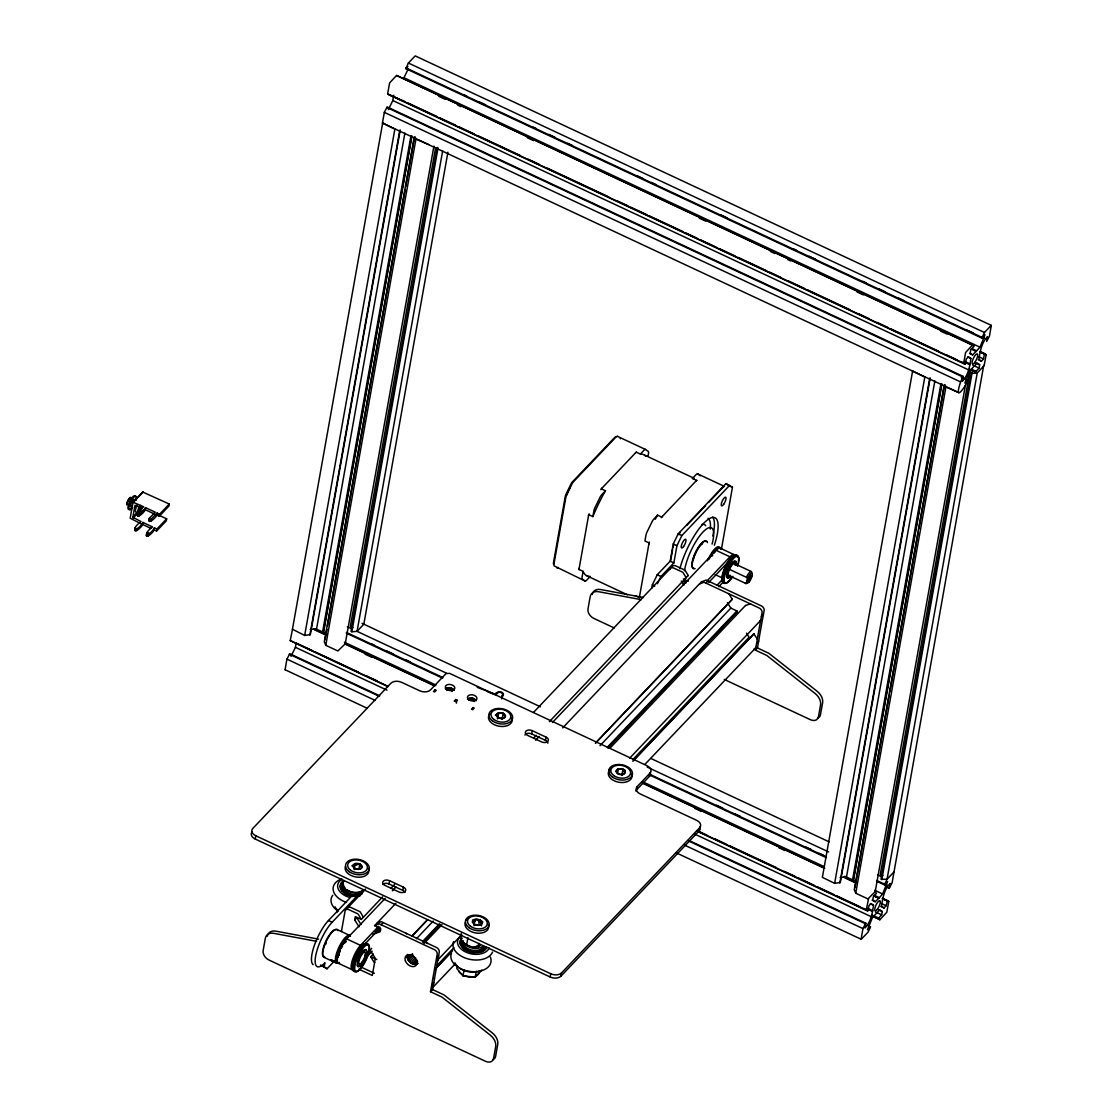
<?xml version="1.0" encoding="UTF-8"?>
<svg xmlns="http://www.w3.org/2000/svg" width="1118" height="1118" viewBox="0 0 1118 1118"><rect width="100%" height="100%" fill="white"/><g stroke="black" fill="none" stroke-linecap="round" stroke-linejoin="round"><path stroke-width="1.5" d="M400.216 130.009L310.343 634.563L304.669 635.443L292.497 629.266L290.219 640.572L387.848 686.578M437.264 147.422L351.052 631.39L351.849 631.768L357.075 631.363L363.825 624.207L447.913 152.216M912.637 370.896L822.373 877.35L834.629 883.346L840.303 882.479L930.176 377.912M886.085 886.798L889.243 888.279L892.08 882.885L983.714 365.39M912.554 371.12L924.81 377.073L834.629 883.346M417.713 963.395C412.738 966.483 405.582 959.873 407.846 954.618M285.048 669.808L286.921 659.131L289.758 653.737L379.715 695.815M382.454 123.036L384.312 112.345L387.163 106.951L963.199 376.417L962.346 381.238C968.356 375.159 969.753 366.438 970.913 358.501L968.426 356.726L966.315 358.962L965.016 364.23L388.966 94.764L387.611 93.8L389.637 82.872L396.569 75.465L972.618 344.931L973.848 346.594L970.773 349.822L970.186 353.148L972.66 354.923L979.997 347.209L984.972 334.883L981.911 338.111L405.862 68.645L408.391 63.027L415.197 55.9L991.317 325.38L989.486 336.113L986.635 341.493L987.487 336.686C981.478 342.765 980.081 351.485 978.935 359.409L981.408 361.184L983.519 358.962L984.385 354.154L986.174 354.658L984.147 365.586L977.23 372.993L887.049 879.265L884.52 884.897L876.624 881.194M133.028 502.234L143.705 506.789C132.134 515.314 140.169 517.215 145.536 507.656L155.22 512.17L149.281 518.417C147.101 525.712 156.24 517.55 156.702 515.063L159.231 516.25L168.916 506.063L169.279 504.036L142.713 492.046L133.028 502.234L130.177 518.235L140.7 523.601M158.742 515.119L166.652 518.822L156.967 529.01L154.424 527.822C149.057 537.395 141.022 535.494 152.593 526.955L142.908 522.427C137.528 532 129.506 530.1 141.064 521.575L132.846 517.285L134.971 505.336L141.776 508.075M135.124 527.822C132.958 535.103 142.084 526.941 142.545 524.454L142.908 522.427M145.536 507.656L145.186 509.668C144.725 512.17 135.585 520.317 137.766 513.036M135.166 530.812L135.53 528.786M137.807 516.027L138.171 514M136.606 530.701L136.969 528.674M139.247 515.915L139.596 513.889M154.424 527.822L154.074 529.848C153.613 532.336 144.474 540.497 146.654 533.202M146.696 536.207L147.059 534.18M149.323 521.421L149.281 518.417M148.135 536.095L148.484 534.069M150.762 521.309L151.126 519.283L157.065 513.036L159.595 514.224L169.279 504.036M156.702 515.063L157.065 513.036M154.074 529.848L156.604 531.036L156.967 529.01M159.231 516.25L159.595 514.224M166.652 518.822L166.289 520.848L156.604 531.036M292.427 629.392L382.677 122.98L394.85 129.157L304.669 635.443M699.826 827.054A7.994 5.087 10.1 0 1 699.113 830.884L560.957 976.154A7.994 5.087 10.1 0 1 550.182 977.006L255.239 839.031L255.812 835.789A7.994 5.087 10.1 0 1 252.78 828.48L390.937 683.21A7.994 5.087 10.1 0 1 401.711 682.371L419.697 690.77A7.994 5.087 10.1 0 0 430.472 689.932L445.97 673.637L449.562 673.357L647.029 765.732A7.994 5.087 10.1 0 1 650.075 773.041L649.502 776.283L636.589 789.853A7.994 5.087 10.1 0 0 635.821 791.027M291.029 656.322L295.418 647.322L296.13 643.325M388.421 109.536L392.809 100.536L393.76 95.212M309.896 635.038L399.769 130.471M404.898 133.056L316.548 629.029L310.175 629.532M410.949 135.893L322.613 631.866L323.577 632.327L411.927 136.34M323.368 631.81L411.704 135.823M433.91 146.095L345.252 643.8L337.888 650.956L325.771 645.31L324.29 641.774L414.177 137.207M325.045 639.58L326.875 629.294M327.49 625.856L405.135 189.948M405.75 186.51L414.317 138.45M325.771 645.31L415.952 139.037L414.974 136.675M435.629 147.59L350.339 626.401L352.869 627.575M351.849 631.768L438.06 147.8M357.075 631.363L442.672 150.832M334.184 961.256L327.015 968.789L324.22 966.79L324.947 962.738A26.664 7.966 -64.9 0 1 315.639 956.058A26.664 7.966 -64.9 0 1 332.158 922.238L356.698 896.44L353.008 894.707L328.468 920.505A26.664 7.966 -64.9 0 0 314.312 945.548A26.664 7.966 -64.9 0 0 313.18 964.68M336.923 912.47L337.44 909.549M341.409 931.56L345.043 911.156A3.997 2.851 43.6 0 1 349.04 909.731L357.494 913.685A1.621 1.146 43.6 0 1 358.417 914.51L361.324 919.429L355.314 916.606L354.713 919.932L359.032 926.808M354.127 869.678L355.203 863.599L359.772 864.032L362.12 866.827L359.884 869.189L355.3 868.742L352.967 865.947L355.203 863.599M358.962 868.602L359.772 864.032M363.392 917.249L360.485 912.33A1.621 1.146 43.6 0 0 359.563 911.505L351.108 907.55A3.997 2.851 43.6 0 0 347.111 908.976M372.965 934.299L380.064 931.783L380.651 928.457L374.628 925.648L378.709 923.999A1.621 1.146 43.6 0 1 379.673 924.055L434.301 949.615A3.997 2.851 43.6 0 1 437.208 954.269L435.894 961.69A1.621 1.146 43.6 0 1 435.782 961.983L432.4 980.835A1.621 1.146 43.6 0 1 432.4 981.269L430.5 991.708L441.973 997.102L490.271 1035.128A11.459 8.147 43.6 0 1 495.679 1046.658L493.541 1058.494A7.994 5.688 43.6 0 1 485.547 1061.317L268.949 960.013A7.994 5.688 43.6 0 1 263.121 950.705L265.315 938.323A11.362 8.078 43.6 0 1 273.7 933.32L316.562 941.314M374.768 962.5L374.516 962.388A1.621 1.146 43.6 0 1 373.691 961.606L370.743 956.896L373.188 954.157M376.696 923.468L380.777 921.819A1.621 1.146 43.6 0 1 381.741 921.889L436.369 947.435A3.997 2.851 43.6 0 1 439.276 952.089L437.963 959.524A1.621 1.146 43.6 0 1 437.39 960.194M404.995 892.443A4.668 2.963 10.1 0 0 402.801 890.403L388.98 883.947L389.553 880.705A4.668 2.963 10.1 0 0 383.264 881.194A4.668 2.963 10.1 0 0 385.039 885.456L398.86 891.926A4.668 2.963 10.1 0 0 405.163 891.423A4.668 2.963 10.1 0 0 403.388 887.161L389.553 880.705M402.801 890.403L403.388 887.161M456.382 703.152L456.941 700.022L455.781 699.477L454.229 701.112L455.389 701.643L456.941 700.022M497.468 718.93L498.544 712.865L503.114 713.298L505.462 716.093L503.226 718.441L498.642 718.008L496.308 715.213L498.544 712.865M501.661 698.848L502.206 695.717A5.255 5.003 -54.4 0 0 502.555 694.809L502.611 694.627A2.669 1.705 11 0 0 500.92 692.503A2.669 1.705 11 0 0 497.72 692.908L496.63 694.054A1.998 1.286 11 0 1 494.17 694.334L487.895 691.958M461.259 933.39L460.42 938.1C463.173 945.479 471.335 948.106 478.56 946.583L480.377 945.269L474.465 946.932M457.304 965.561L456.773 968.481L463.02 975.93L475.206 977.104L481.173 970.829M502.038 719.377L503.114 713.298M466.555 945.423L467.953 937.597M463.02 975.93L464.054 970.089M473.976 925.69L475.052 919.611L479.636 920.044L481.97 922.839L481.425 925.886M478.825 924.6L479.636 920.044M475.206 977.104L476.254 971.262M524.915 735.071A4.668 2.963 10.1 0 1 531.651 733.911L532.238 730.669A4.668 2.963 10.1 0 0 525.935 731.158A4.668 2.963 10.1 0 0 527.71 735.42L541.531 741.891A4.668 2.963 10.1 0 0 547.834 741.402A4.668 2.963 10.1 0 0 546.059 737.139L532.238 730.669M547.848 743.19A4.668 2.963 10.1 0 0 545.486 740.368L546.059 737.139M583.107 571.354L582.101 577.028A5.338 1.593 -64.9 0 0 582.352 579.096L584.98 580.983A5.338 1.593 -64.9 0 0 586.587 580.256L590.22 576.441A66.912 20.012 -64.9 0 1 583.107 571.354L578.97 569.411L588.711 514.671L592.861 516.6A66.912 20.012 -64.9 0 1 605.467 490.788L601.33 488.846L636.226 452.133L640.376 454.076A66.912 20.012 -64.9 0 1 645.729 456.228M592.861 516.6L593.882 510.926A5.338 1.593 -64.9 0 1 595.139 507.265L599.821 497.692A5.338 1.593 -64.9 0 1 601.847 494.589L605.467 490.788M550.182 977.006L550.755 973.764L255.812 835.789M647.979 456.326L648.496 453.489A5.338 1.593 -64.9 0 0 648.244 451.42L645.617 449.534A5.338 1.593 -64.9 0 0 643.996 450.274L640.376 454.076M560.957 976.154L561.543 972.926L699.686 827.641A7.994 5.087 10.1 0 0 696.654 820.332L640.195 793.92A7.994 5.087 10.1 0 1 637.162 786.611L650.075 773.041M617.499 773.488A4.612 2.935 10.1 0 1 619.456 768.723A4.612 2.935 10.1 0 1 625.13 772.901A4.612 2.935 10.1 0 1 617.499 773.488L618.366 768.905L622.936 769.352L625.269 772.147L623.033 774.495L618.464 774.047L616.13 771.266L618.366 768.905M651.71 588.25L652.311 584.896L657.258 574.75L670.171 561.18L673.246 543.963L678.193 533.817L725.973 483.577L732.444 487.294L721.445 549.106M621.86 775.431L622.936 769.352M670.493 561.46L672.603 549.595M657.412 583.722L660.948 576.469L673.861 562.899L676.935 545.682L681.882 535.536L729.663 485.296M636.589 789.853L637.162 786.611M686.186 577.81L683.28 572.891A1.621 1.146 43.6 0 0 682.357 572.067L673.902 568.112A3.997 2.851 43.6 0 0 669.906 569.537M688.255 575.63L685.348 570.711A1.621 1.146 43.6 0 0 684.412 569.9L675.971 565.946A3.997 2.851 43.6 0 0 671.96 567.357M699.491 584.029L703.557 582.38A1.621 1.146 43.6 0 1 704.522 582.436L759.15 607.996A3.997 2.851 43.6 0 1 762.071 612.65L760.743 620.071A1.621 1.146 43.6 0 1 760.184 620.756M701.545 581.863L705.626 580.214A1.621 1.146 43.6 0 1 706.59 580.27L761.218 605.816A3.997 2.851 43.6 0 1 764.139 610.47L762.811 617.905A1.621 1.146 43.6 0 1 762.7 618.198L759.318 637.05A1.621 1.146 43.6 0 1 759.318 637.47L757.431 647.923L755.363 650.103L766.822 655.483L815.12 693.509A11.459 8.147 43.6 0 1 820.542 705.039L818.404 716.876A7.994 5.688 43.6 0 1 810.396 719.699L724.282 679.437M728.279 593.546L728.531 593.672A1.621 1.146 43.6 0 1 729.355 594.441L732.262 599.36L595.475 743.218M699.113 830.884L699.686 827.641M746.81 582.115L748.319 577.154A5.324 1.593 -64.9 0 1 751.967 573.324A5.324 1.593 -64.9 0 1 750.947 579.04A5.324 1.593 -64.9 0 1 747.299 582.869L746.81 582.115L745.371 583.247L727.147 574.722M748.906 582.143L750.346 574.065M745.566 605.593L749.647 603.944A1.621 1.146 43.6 0 1 750.695 604.041M839.856 882.94L929.729 378.387M934.858 380.959L846.508 876.945L840.135 877.448M940.909 383.795L852.573 879.782L853.537 880.229L941.887 384.257M853.327 879.726L941.677 383.74M964.764 378.331L967.922 379.813L965.393 385.43L875.212 891.703L867.917 898.886L855.731 893.226L854.25 889.676L944.137 385.123M855.004 887.496L889.243 695.284M889.858 691.846L918.283 532.238M918.898 528.814L944.277 386.367M855.731 893.226L945.912 386.954L944.934 384.578M689.051 840.512L865.807 923.202L862.956 928.597L861.098 939.274M865.807 923.202L864.955 928.01C870.964 921.931 872.361 913.21 873.507 905.287L871.034 903.512L868.924 905.734L868.057 910.541L866.268 910.038L868.546 898.732M963.199 376.417C959.551 382.37 953.416 403.919 965.393 385.43M965.016 364.23L963.66 363.266L965.617 352.477L972.618 344.931M867.372 925.117L870.405 927.283L868.001 932.216L861.251 939.288L676.474 852.95M970.186 369.751L880.299 874.318L882.829 875.492M973.247 370.883L971.193 373.035L881.012 879.307L887.049 879.265L893.771 872.166M881.809 879.684L971.989 373.398L971.193 373.035M882.689 898.257L888.782 901.443L886.784 912.302L879.824 919.779L878.594 918.102L881.669 914.873L882.256 911.561L879.782 909.786L872.445 917.487L867.456 929.813L870.531 926.584M971.989 373.398L977.23 372.993L976 371.33L979.061 368.101L979.647 364.775L977.174 363.001L969.851 370.715L964.862 383.027L967.922 379.813M981.911 338.111L984.441 332.493L991.247 325.38M874.122 896.049L878.86 898.271L882.591 893.981L887.58 881.669L884.52 884.897M880.858 906.488L884.003 907.97L886.127 905.748L887.426 900.465M889.243 888.279L890.096 883.472C884.086 889.537 882.689 898.271 881.529 906.195L884.003 907.97M434.469 978.655L437.851 959.817M757.249 639.216L760.645 620.378M430.5 991.708L432.568 989.542L434.469 979.088A1.621 1.146 43.6 0 0 434.217 978.026M755.363 650.103L757.263 639.65A1.621 1.146 43.6 0 0 756.998 638.588L753.811 633.766L633.822 759.96M478.56 946.583L479.147 943.452M502.555 694.809L503.31 695.033A6.876 6.554 -54.4 0 1 502.904 696.039L502.206 695.717M354.602 961.131L354.979 960.124M503.268 695.158L503.338 694.949A3.466 2.222 11 0 0 501.297 692.084A3.466 2.222 11 0 0 497.035 692.587L494.617 693.943L477.232 687.346M711.803 556.205L712.711 555.478M714.262 552.865L714.919 552.026M338.726 955.303L338.544 953.878M747.285 579.515L746.838 576.385A6.666 1.998 -64.9 0 1 751.827 572.975M408.336 68.743L403.947 77.743L979.997 347.209M344.274 942.907L345.392 940.587L346.007 941.328M339.481 951.865L340.711 947.952M338.251 956.17L338.209 957.246M339.327 952.089L338.474 953.864M343.743 943.718L343.114 943.871M405.862 68.645L407.916 66.493M388.966 94.764L405.191 101.682M133.559 502.038L143.244 491.864M132.846 517.285L137.151 512.757M132.776 517.69L137.081 513.162M133.238 517.9L137.542 513.386M137.402 515.063L139.778 512.561M146.29 535.229L148.666 532.727M700.315 475.779L697.688 473.892A5.338 1.593 -64.9 0 0 696.067 474.633L692.447 478.434L696.598 480.377L661.702 517.089L657.552 515.146L653.932 518.948A5.338 1.593 -64.9 0 0 651.892 522.064L647.21 531.623A5.338 1.593 -64.9 0 0 645.952 535.284L644.932 540.972L649.083 542.901L639.328 597.655L635.192 595.712M686.745 525.404L705.472 505.713M708.98 502.01L723.039 487.238A5.338 1.593 -64.9 0 1 723.961 486.512M347.586 907.942L365.586 889.006M533.579 712.348L670.367 568.489M354.713 919.932L356.782 917.752L361.086 924.628M361.324 919.429L382.635 896.846M390.993 888.223L394.598 884.45M533.789 738.062L536.221 735.323M549.385 721.655L688.283 575.421M339.411 963.423A14.674 4.388 -64.9 0 1 338.335 954.367A14.674 4.388 -64.9 0 1 346.664 938.882L385.179 898.383M392.404 890.794L396.01 886.993M535.606 740.186L539.225 736.399M552.46 722.466L716.135 550.349A14.674 4.388 -64.9 0 1 721.292 549.455M374.628 925.648L395.898 903.288M562.689 727.888L701.587 581.639M353.232 969.879A14.674 4.388 -64.9 0 1 352.156 960.823A14.674 4.388 -64.9 0 1 360.499 945.353L378.541 926.361M707.093 580.871L729.956 556.82A14.674 4.388 -64.9 0 1 735.113 555.926M381.07 924.712L383.139 922.532M705.919 583.093L707.987 580.927M376.235 930.875L379.841 927.088M359.772 949.406L379.03 929.156M708.77 582.394L729.229 560.873M368.074 952.201L371.679 948.399M717.085 585.189L723.094 578.858M366.145 957.511L372.168 951.194M718.762 586.712L723.584 581.639M370.743 956.896L373.146 954.381M747.048 580.815L752.204 575.393M411.913 936.073L427.523 919.667M595.517 743.009L732.304 599.15M411.885 936.283L427.481 919.876M416.441 938.729L433.239 921.064M600.031 745.664L730.823 608.122L736.902 610.973L737.293 611.588L607.703 747.872M407.371 957.232L409.775 954.716M422.52 941.58L439.318 923.915M607.312 747.257L736.902 610.973M422.911 942.195L439.709 924.53M407.735 958.727L412.528 953.682M423.442 942.013L440.24 924.348M608.234 747.676L737.293 611.588M424.015 943.55L442.015 924.628M609.981 748.18L745.608 605.369M408.461 960.194L413.255 955.149M409.509 961.564L414.317 956.519M410.809 962.724L415.616 957.679M412.276 963.59L415.868 959.803M413.786 964.107L417.391 960.334M415.267 964.261L417.671 961.732M436.551 957.972L438.619 955.806M761.4 616.367L763.468 614.187M475.052 919.611L472.816 921.959L475.164 924.754L479.734 925.201L481.97 922.839M437.711 959.999L461.72 934.76M629.714 758.102L760.506 620.56M437.11 965.379L453.908 947.715M632.69 759.695L749.088 637.288L746.503 633.165M435.824 968.16L452.622 950.496M434.874 969.544L451.672 951.879M632.858 761.33L754.063 633.878M431.744 984.972L433.812 982.806M756.593 643.367L758.661 641.187M432.68 987.557L455.473 963.576M645.072 764.209L755.461 648.119M872.11 900.228L875.268 901.695L878.86 898.271M285.244 669.794L367.165 708.253M428.767 144.543L415.952 139.037M958.685 392.488L945.912 386.954M445.355 688.828L450.666 687.905L454.076 690.407A4.793 3.047 10.1 0 0 450.219 687.794A4.793 3.047 10.1 0 0 445.509 688.674M151.126 519.283L149.686 519.395M343.002 943.732L340.822 947.952M958.531 392.572L382.482 123.078M375.033 932.132L380.707 930.12M643.479 597.515L600.618 589.535A11.362 8.078 43.6 0 0 592.247 594.538M641.425 599.695L598.549 591.702A11.362 8.078 43.6 0 0 590.178 596.719L587.97 609.086A7.994 5.688 43.6 0 0 593.798 618.394L614.243 627.953M318.63 939.134L275.769 931.14A11.362 8.078 43.6 0 0 267.384 936.157M408.391 63.027L984.441 332.493M463.579 94.583L466.737 96.05M479.356 101.962L485.673 104.91M533.02 127.061L536.179 128.542M548.798 134.44L555.115 137.402M567.734 143.3L572.472 145.522M637.176 175.792L643.493 178.74M651.389 182.43L656.126 184.652M720.83 214.922L727.133 217.87M793.417 248.881L796.575 250.348M809.208 256.26L815.525 259.208M862.858 281.359L866.017 282.84M878.65 288.737L884.953 291.7M897.586 297.598L903.903 300.56M967.028 330.089L973.345 333.038M981.227 336.728L984.385 338.209M405.988 67.946L982.037 337.412M973.96 345.895L396.569 75.465M438.829 96.33L445.146 99.278M457.765 105.19L460.923 106.657M527.207 137.668L533.524 140.616M699.239 218.136L705.542 221.098M770.26 251.354L774.984 253.576M787.617 259.488L790.775 260.955M857.059 291.966L863.362 294.914M940.699 331.096L947.016 334.044M980.095 351.471L984.818 353.693M979.871 351.709L986.174 354.658M979.647 351.946L984.385 354.154M971.863 348.564L976.601 350.772M971.318 349.137L976.252 351.485M978.781 356.754L983.519 358.962M969.502 353.442L972.66 354.923M978.25 359.716L981.408 361.184M967.755 357.033L970.913 358.501M974.924 362.567L979.647 364.775M965.225 361.617L970.158 363.965M972.744 365.139L979.061 368.101M965.072 362.47L969.809 364.678M408.349 103.163L436.761 116.44M439.919 117.921L455.697 125.3M458.855 126.781L474.633 134.16M477.791 135.641L520.401 155.57M528.297 159.259L539.337 164.43M547.233 168.119L608.779 196.922M616.675 200.611L627.729 205.782M630.873 207.249L646.665 214.642M649.824 216.109L682.958 231.622M686.117 233.089L697.157 238.26M700.315 239.741L716.107 247.12M719.265 248.601L735.043 255.98M738.201 257.461L766.599 270.738M769.757 272.219L780.811 277.39M788.693 281.079L804.485 288.458M807.643 289.939L850.253 309.868M858.135 313.557L869.189 318.728M877.085 322.417L888.125 327.588M891.284 329.069L938.631 351.22M946.513 354.909L957.567 360.08M960.725 361.547L965.463 363.769M387.611 93.8L963.66 363.266M971.262 369.108L976 371.33M971.137 369.806L975.874 372.028M969.334 369.303L977.23 372.993M392.809 100.536L968.859 370.002M386.716 107.426L962.752 376.892M964.638 379.03L967.797 380.511M961.312 377.535L964.457 379.002M384.312 112.345L960.348 381.811M729.998 486.148L732.444 487.294M617.415 436.327L645.519 449.478M697.59 473.85L724.562 486.456M644.457 455.04L693.985 478.211M720.579 548.337L734.4 554.808M716.135 550.349L729.956 556.82M678.193 533.817L681.882 535.536M734.135 563.514L751.394 571.577M746.419 577.307L728.195 568.783A8.79 2.627 -64.9 0 1 729.048 567.301M673.246 543.963L676.935 545.682M715.185 574.596L722.507 578.034M670.171 561.18L673.861 562.899M657.258 574.75L660.948 576.469M652.311 584.896L654.771 586.056M587.132 575.938L627.38 594.776M617.499 436.383A5.338 1.593 -64.9 0 0 615.892 437.124L573.744 481.439A5.338 1.593 -64.9 0 0 571.703 484.541L567.036 494.114A5.338 1.593 -64.9 0 0 565.764 497.776L553.983 563.877A5.338 1.593 -64.9 0 0 554.235 565.946L585.063 581.039M145.186 509.668L154.857 514.196M362.05 623.355L540.399 706.786M650.858 758.451L829.207 841.896M142.545 524.454L150.846 528.339M347.293 626.779L352.03 629.001M356.768 631.209L446.725 673.288M647.154 767.06L828.648 851.958M877.574 874.835L882.312 877.057M370.91 643.577L374.069 645.044M386.702 650.956L393.019 653.904M405.638 659.816L410.376 662.024M716.54 805.253L722.857 808.202M735.476 814.114L740.214 816.322M804.918 846.592L811.235 849.554M819.131 853.244L823.868 855.452M883.835 883.513L886.993 884.981M346.468 632.439L442.742 677.48M649.488 774.187L826.244 856.877M876.75 880.495L884.645 884.198M346.342 633.137L442.616 678.179M649.362 774.886L826.118 857.576M316.017 628.945L326.61 633.738M344.428 642.235L435.964 685.054M642.71 781.775L824.204 866.674M844.719 876.274L856.57 881.655M874.709 890.291L882.591 893.981M313.375 628.889L325.995 634.786M344.945 643.647L434.902 685.725M641.648 782.446L824.707 868.085M843.657 876.945L856.276 882.843M314.731 629.853L324.192 634.283M344.721 643.884L434.678 685.963M642.99 783.411L824.483 868.323M845.012 877.91L854.473 882.34M365.111 654.184L371.414 657.132M694.949 808.482L701.265 811.43M778.603 847.598L784.906 850.56M531.651 733.911L545.486 740.368M882.465 898.481L888.782 901.443M882.242 898.718L886.979 900.94M874.472 895.336L879.195 897.558M873.927 895.909L878.664 898.131M881.389 903.526L886.127 905.748M870.349 903.805L873.507 905.287M877.518 909.339L882.256 911.561M867.834 908.389L872.753 910.751M875.352 911.925L881.669 914.873M867.68 909.241L872.417 911.463M296.745 643.297L312.537 650.676M315.695 652.157L358.305 672.086M366.187 675.775L377.241 680.946M699.197 831.554L707.079 835.244M714.975 838.933L726.029 844.104M729.174 845.571L776.521 867.722M784.417 871.411L795.471 876.582M798.615 878.063L814.407 885.442M817.565 886.923L833.343 894.302M836.502 895.784L860.175 906.852M863.334 908.333L868.057 910.541M290.219 640.572L388.072 686.354M697.394 831.051L866.268 910.038M697.171 831.275L867.61 911.016M872.292 915.153L878.594 918.102M872.166 915.852L878.469 918.8M871.942 916.075L879.824 919.779M295.418 647.322L386.954 690.141M694.697 834.098L871.467 916.788M289.324 654.198L379.281 696.29M688.604 840.988L865.36 923.678M286.921 659.131L375.299 700.469M684.621 845.166L862.956 928.597M464.403 943.732L470.399 946.541M328.468 920.505L332.158 922.238M336.867 929.421L349.529 935.347M346.664 938.882L360.499 945.353M370.785 956.687L376.808 959.51M360.932 967L374.348 973.275M358.864 969.166L372.28 975.441L375.327 958.35L370.156 950.104M338.251 963.199L352.072 969.655M323.927 957.274L336.602 963.199M321.76 965.631L324.22 966.79M327.015 968.789L320.531 965.058M757.431 647.923L768.891 653.317L817.188 691.329A11.459 8.147 43.6 0 1 822.596 702.873L820.472 714.709A7.994 5.688 43.6 0 1 817.663 718.049M432.568 989.542L444.028 994.936L492.339 1032.948A11.459 8.147 43.6 0 1 497.748 1044.478L495.609 1056.328A7.994 5.688 43.6 0 1 492.814 1059.668M405.485 932.999L405.736 933.111A1.621 1.146 43.6 0 1 406.575 933.893M725.973 483.577L728.768 485.575M875.212 891.703L876.442 893.38L873.382 896.608L872.781 899.92L875.268 901.695M353.008 894.707L355.79 896.706M745.371 583.247L745.552 583.54A6.666 1.998 -64.9 0 0 746.768 583.33M727.371 602.616L730.823 608.122M683.364 578.886L685.949 583.023M681.295 581.067L683.881 585.189M476.198 700.762L472.788 698.247L467.478 699.169A4.793 3.047 10.1 0 1 471.866 698.065A4.793 3.047 10.1 0 1 475.989 700.357M755.838 647.462A3.997 2.851 43.6 0 1 754.147 648.859M433.043 986.901A3.997 2.851 43.6 0 1 432.107 988.033M417.825 963.562A6.932 4.933 43.6 0 1 409.957 962.291A6.932 4.933 43.6 0 1 407.567 954.423M679.884 568.727A39.982 11.963 -64.9 0 1 708.253 519.339A39.982 11.963 -64.9 0 1 714.36 545.207M712.641 517.103A39.982 11.963 -64.9 0 1 712.823 536.011M325.548 944.528A6.932 2.068 -64.9 0 1 326.121 942.907M426.852 943.382A1.621 1.146 43.6 0 1 427.914 943.48M363.35 889.844A10.663 6.778 10.1 0 1 346.762 889.662M345.057 888.069A10.663 6.778 10.1 0 1 343.967 886.322M364.007 890.305A10.663 6.778 10.1 0 1 351.164 893.911A10.663 6.778 10.1 0 1 343.533 884.799M363.783 890.04A11.166 7.099 10.1 0 1 350.032 891.759A11.166 7.099 10.1 0 1 343.408 882.633A11.949 7.602 10.1 0 0 346.692 892.947A11.949 7.602 10.1 0 0 362.246 893.785M368.437 868.532A11.991 7.63 10.1 0 1 357.145 877.141A11.991 7.63 10.1 0 1 345.476 866.324M352.268 865.947A6.666 4.234 10.1 0 1 356.908 865.136M360.234 866.031A6.666 4.234 10.1 0 1 361.603 866.841M338.349 911.114A16.267 10.355 10.1 0 1 335.051 906.782M337.063 910.373A20.306 12.913 10.1 0 1 332.773 895.239M346.552 902.422A20.306 12.913 10.1 0 1 333.29 890.599A20.306 12.913 10.1 0 1 341.451 879.014M349.766 897.461A16.267 10.355 10.1 0 1 342.192 879.251M357.439 896.664A13.793 8.776 10.1 0 1 355.091 896.706M352.715 896.482A13.793 8.776 10.1 0 1 340.948 889.551A13.793 8.776 10.1 0 1 343.953 880.551M347.223 894.903A13.29 8.455 10.1 0 1 344.47 893.282M342.346 891.312A13.29 8.455 10.1 0 1 344.232 881.194M360.513 895.616A13.332 8.483 10.1 0 1 357.355 896.161M353.945 896.133A13.332 8.483 10.1 0 1 342.248 882.158M511.778 717.798A11.991 7.63 10.1 0 1 498.935 726.197A11.991 7.63 10.1 0 1 489.977 713.843M495.609 715.213A6.666 4.234 10.1 0 1 498.544 714.388M503.575 715.296A6.666 4.234 10.1 0 1 504.945 716.107M609.631 772.776A9.475 6.023 10.1 0 1 609.562 769.617M610.47 768.234A9.475 6.023 10.1 0 1 611.937 767.116M622.111 768.932A6.666 4.248 10.1 0 1 625.102 770.33M631.6 773.852A11.991 7.63 10.1 0 1 618.757 782.237A11.991 7.63 10.1 0 1 609.785 769.883M623.383 771.35A6.666 4.234 10.1 0 1 624.766 772.161M466.262 920.31A9.475 6.023 10.1 0 1 467.17 918.94M472.439 920.128A6.666 4.248 10.1 0 1 482.864 922.029M478.714 945.017A6.666 4.234 10.1 0 1 477.358 945.562M483.2 945.856A10.663 6.778 10.1 0 1 472.746 948.204A10.663 6.778 10.1 0 1 463.816 942.334M483.87 946.317A10.663 6.778 10.1 0 1 471.027 949.923A10.663 6.778 10.1 0 1 463.383 940.811M479.44 971.235A10.663 6.778 10.1 0 1 476.436 975.79M474.27 976.671A10.663 6.778 10.1 0 1 469.015 977.076L463.718 975.651L459.791 972.772A10.663 6.778 10.1 0 1 458.701 971.011M488.286 924.544A11.991 7.63 10.1 0 1 477.009 933.153A11.991 7.63 10.1 0 1 465.34 922.336M472.117 921.959A6.666 4.234 10.1 0 1 475.066 921.134M478.476 921.47A6.666 4.234 10.1 0 1 481.467 922.853M481.956 970.089A16.267 10.355 10.1 0 1 454.9 962.794M490.313 957.022A20.306 12.913 10.1 0 1 471.223 971.584A20.306 12.913 10.1 0 1 451.462 953.277M492.535 952.075A20.306 12.913 10.1 0 1 468.093 958.937A20.306 12.913 10.1 0 1 453.545 941.58M489.209 947.98A16.267 10.355 10.1 0 1 467.617 952.843A16.267 10.355 10.1 0 1 459.526 937.191M486.833 947.337A13.793 8.776 10.1 0 1 468.526 951.46A13.793 8.776 10.1 0 1 461.664 938.184M486.288 947.589A13.29 8.455 10.1 0 1 480.251 952.187M473.697 952.704A13.29 8.455 10.1 0 1 470.273 952.075M467.086 950.915A13.29 8.455 10.1 0 1 464.333 949.294M460.84 945.129A13.29 8.455 10.1 0 1 460.756 940.699M486.428 947.016A13.332 8.483 10.1 0 1 468.721 950.999A13.332 8.483 10.1 0 1 462.097 938.17M485.086 946.653A11.949 7.602 10.1 0 1 470.706 950.691A11.949 7.602 10.1 0 1 462.153 940.476M255.239 839.031A7.994 5.087 10.1 0 1 252.207 831.722M650.215 772.454A7.994 5.087 10.1 0 1 649.502 776.283M382.691 884.436A4.668 2.963 10.1 0 1 388.98 883.947M352.1 865.779A6.932 4.402 10.1 0 1 355.161 864.927M360.373 865.877A6.932 4.402 10.1 0 1 361.813 866.716M495.428 715.073A6.932 4.402 10.1 0 1 498.474 714.206M503.701 715.157A6.932 4.402 10.1 0 1 505.14 716.009M561.543 972.926A7.994 5.087 10.1 0 1 550.755 973.764M447.549 688.143A4.793 3.047 10.1 0 1 449.674 688.115M451.183 688.492A4.793 3.047 10.1 0 1 453.796 690.407M446.865 690.407A2.669 1.691 10.1 0 1 449.897 689.121A2.669 1.691 10.1 0 1 452.063 691.455M469.057 700.427A2.669 1.691 10.1 0 1 472.103 699.477A2.669 1.691 10.1 0 1 474.242 701.587M467.743 699.281A4.793 3.047 10.1 0 1 469.965 698.443M472.411 698.582A4.793 3.047 10.1 0 1 475.639 700.371M140.407 510.94A4.793 1.439 -64.9 0 1 138.646 510.605A4.793 1.439 -64.9 0 1 140.449 505.364M137.039 511.988A6.666 1.998 -64.9 0 1 137.109 505.043M139.345 513.064A6.666 1.998 -64.9 0 1 139.415 506.119M142.866 510.437A3.997 1.202 -64.9 0 1 142.601 510.744M141.665 511.471A3.997 1.202 -64.9 0 1 141.399 511.499M141.008 510.437A3.997 1.202 -64.9 0 1 142.14 506.915M132.231 505.895A3.997 1.202 -64.9 0 1 130.652 505.42A3.997 1.202 -64.9 0 1 132.79 500.417A3.997 1.202 -64.9 0 1 134.649 500.249M132.609 507.544A7.546 2.25 -64.9 0 1 128.905 507.446A7.546 2.25 -64.9 0 1 133.825 497.105A7.546 2.25 -64.9 0 1 136.033 500.347M144.585 509.319A2.669 0.797 -64.9 0 1 142.825 510.325M129.576 509.235A7.546 2.25 -64.9 0 1 129.758 501.451A7.546 2.25 -64.9 0 1 135.488 496.825M130.946 508.033A7.546 2.25 -64.9 0 1 130.233 508.746M127.089 503.687A3.731 1.118 -64.9 0 1 128.668 499.48A3.731 1.118 -64.9 0 1 130.694 498.041M130.247 499.075A6.275 1.23 21.5 0 1 129.674 499.075M128.808 500.85A6.275 5.688 -17.2 0 1 128.332 501.451M126.879 504.945A4.346 1.3 -64.9 0 1 128.556 499.299A4.346 1.3 -64.9 0 1 131.141 498.125M331.096 959.817A3.997 2.543 10.1 0 0 334.813 961.452A3.2 2.04 10.1 0 1 331.403 959.845M334.799 961.368A2.935 1.859 10.1 0 1 331.655 959.803M324.541 956.477A14.688 4.388 -64.9 0 1 323.913 956.477M323.633 956.393A14.688 4.388 -64.9 0 1 325.785 941.342A14.688 4.388 -64.9 0 1 336.001 929.757M324.877 957.357A15.359 4.598 -64.9 0 1 326.61 940.629A15.359 4.598 -64.9 0 1 337.874 930.735M339.229 955.247A8.79 2.627 -64.9 0 1 339.313 954.451M339.844 952.145A8.79 2.627 -64.9 0 1 340.347 950.607M341.228 948.511A8.79 2.627 -64.9 0 1 341.479 947.98M341.731 947.477A8.79 2.627 -64.9 0 1 342.541 945.996M344.554 943.173A8.79 2.627 -64.9 0 1 344.833 942.865M345.895 941.929A8.79 2.627 -64.9 0 1 346.147 941.775M339.481 962.514A14.688 4.388 -64.9 0 1 338.656 950.007A14.688 4.388 -64.9 0 1 350.088 936.367M339.131 962.57A15.359 4.598 -64.9 0 1 338.237 948.833A15.359 4.598 -64.9 0 1 350.409 936.297M361.547 952.606A8.79 2.627 -64.9 0 1 365.614 950.272M365.572 954.325A8.79 2.627 -64.9 0 1 364.985 956.309M361.449 963.199A8.79 2.627 -64.9 0 1 359.507 965.323M358.347 965.924A8.79 2.627 -64.9 0 1 357.299 965.337M358.403 958.433A8.79 2.627 -64.9 0 1 360.401 954.353M358.948 970.047A15.359 4.598 -64.9 0 1 354.336 964.401A15.359 4.598 -64.9 0 1 364.692 945.185A15.359 4.598 -64.9 0 1 368.395 952.508M368.143 953.361A15.359 4.598 -64.9 0 1 366.131 958.797M365.726 959.705A15.359 4.598 -64.9 0 1 364.845 961.508M364.384 962.388A15.359 4.598 -64.9 0 1 362.931 964.904M362.428 965.686A15.359 4.598 -64.9 0 1 360.415 968.44M359.912 969.026A15.359 4.598 -64.9 0 1 359.423 969.558M355.999 970.913A15.359 4.598 -64.9 0 1 356.125 955.541A15.359 4.598 -64.9 0 1 367.934 945.185M353.861 970.494A14.688 4.388 -64.9 0 1 355.943 954.926A14.688 4.388 -64.9 0 1 366.438 944.109M355.217 957.064A9.335 2.795 -64.9 0 1 357.341 952.732M684.509 570.753A29.32 8.762 -64.9 0 1 703.823 531.176A29.32 8.762 -64.9 0 1 712.096 544.089M688.395 581.15A29.32 8.762 -64.9 0 1 684.649 578.467M701.866 524.566A29.32 8.762 -64.9 0 1 705.71 525.74M672.91 547.89A5.338 1.593 -64.9 0 1 673.609 545.514M678.85 534.67A5.338 1.593 -64.9 0 1 680.373 532.168M655.246 519.255A66.912 20.012 -64.9 0 1 657.552 515.146M692.447 478.434A66.912 20.012 -64.9 0 1 693.999 478.504M708.085 518.263A36.656 10.956 -64.9 0 1 710.279 529.01M685.921 580.158A36.656 10.956 -64.9 0 1 683.699 582.101M693.132 560.495A11.991 3.592 -64.9 0 1 693.747 557.938M693.957 557.239A11.991 3.592 -64.9 0 1 694.711 555.129M695.312 553.689A11.991 3.592 -64.9 0 1 695.983 552.264M696.332 551.565A11.991 3.592 -64.9 0 1 697.059 550.21M697.436 549.553A11.991 3.592 -64.9 0 1 699.393 546.646M699.784 546.157A11.991 3.592 -64.9 0 1 700.567 545.277M700.944 544.899A11.991 3.592 -64.9 0 1 701.657 544.256M702.006 544.005A11.991 3.592 -64.9 0 1 702.663 543.627M620.141 438.27A5.338 1.593 -64.9 0 1 620.406 438.731M558.148 567.427A5.338 1.593 -64.9 0 1 556.862 567.832M615.766 437.04A4.025 1.202 -64.9 0 0 614.551 437.599L572.416 481.9A4.025 1.202 -64.9 0 0 570.865 484.262L566.225 493.793A4.025 1.202 -64.9 0 0 565.247 496.574L553.48 562.647A4.025 1.202 -64.9 0 0 553.676 564.227M567.119 494.743A9.992 2.991 -64.9 0 1 567.455 493.611M567.86 492.437A9.992 2.991 -64.9 0 1 568.587 490.648M569.439 488.873A9.992 2.991 -64.9 0 1 569.733 488.3M751.366 575.588A6.666 1.998 -64.9 0 1 750.821 577.154M750.122 578.747A6.666 1.998 -64.9 0 1 747.579 582.632M648.873 544.117A5.338 1.593 -64.9 0 1 649.46 542.034M639.454 597.599A5.338 1.593 -64.9 0 1 639.552 596.439M695.829 481.187A5.338 1.593 -64.9 0 1 697.031 480.377M661.423 517.634A5.338 1.593 -64.9 0 1 662.471 516.264M579.124 569.719A5.338 1.593 -64.9 0 1 579.18 568.196M588.501 515.873A5.338 1.593 -64.9 0 1 589.088 513.791M600.869 489.67A5.338 1.593 -64.9 0 1 602.099 488.035M635.457 452.944A5.338 1.593 -64.9 0 1 636.394 452.217M693.677 567.986A14.688 4.388 -64.9 0 1 695.242 552.823A14.688 4.388 -64.9 0 1 705.947 541.573M695.089 568.587A15.359 4.598 -64.9 0 1 695.228 553.927A15.359 4.598 -64.9 0 1 707.023 541.517M707.191 541.839A15.359 4.598 -64.9 0 1 707.442 542.649M709.064 559.279A14.688 4.388 -64.9 0 1 719.964 548.295M707.498 560.775A15.359 4.598 -64.9 0 1 720.118 548.575M735.071 561.753A8.79 2.627 -64.9 0 1 735.141 565.331M729.495 576.329A8.79 2.627 -64.9 0 1 728.475 577.14M727.608 577.419A8.79 2.627 -64.9 0 1 726.616 576.343M726.56 575.071A8.79 2.627 -64.9 0 1 726.896 572.947M727.483 570.949A8.79 2.627 -64.9 0 1 728.084 569.383M729.593 566.309A8.79 2.627 -64.9 0 1 729.872 565.82M730.725 564.478A8.79 2.627 -64.9 0 1 731.871 562.997M732.961 561.949A8.79 2.627 -64.9 0 1 734.121 561.348M730.557 576.497A9.461 2.823 -64.9 0 1 726.938 574.61A9.461 2.823 -64.9 0 1 732.919 562.354A9.461 2.823 -64.9 0 1 736.035 565.303M728.894 581.039A15.359 4.598 -64.9 0 1 723.528 577.195A15.359 4.598 -64.9 0 1 733.045 557.7A15.359 4.598 -64.9 0 1 738.397 561.543M738.062 563.137A15.359 4.598 -64.9 0 1 737.335 565.708M731.899 577.154A15.359 4.598 -64.9 0 1 729.383 580.494M725.051 582.604A15.359 4.598 -64.9 0 1 726.029 566.113A15.359 4.598 -64.9 0 1 737.475 557.141M732.905 576.343A14.688 4.388 -64.9 0 1 724.171 579.152A14.688 4.388 -64.9 0 1 733.995 558.022A14.688 4.388 -64.9 0 1 737.642 566.141M736.035 562.606A14.688 4.388 -64.9 0 1 735.826 563.402M724.31 581.877A14.688 4.388 -64.9 0 1 723.053 581.877M722.801 581.737A14.688 4.388 -64.9 0 1 725.205 566.826A14.688 4.388 -64.9 0 1 735.141 555.157M730.627 576.022A8.79 2.627 -64.9 0 1 727.231 574.414A8.79 2.627 -64.9 0 1 732.639 563.053A8.79 2.627 -64.9 0 1 735.798 565.163M730.026 575.267A6.666 1.998 -64.9 0 1 729.355 569.649A6.666 1.998 -64.9 0 1 734.722 564.003M435.042 689.778L433.504 691.413L434.65 691.944L436.202 690.323L435.042 689.778M473.068 707.568L471.516 709.189L472.662 709.734L474.214 708.099L473.068 707.568M974.882 362.33A5.604 1.677 -64.9 0 0 977.37 353.931A5.604 1.677 -64.9 0 0 972.492 360.611A5.604 1.677 -64.9 0 0 974.882 362.33M877.49 909.116A5.604 1.677 -64.9 0 0 879.978 900.717A5.604 1.677 -64.9 0 0 875.101 907.397A5.604 1.677 -64.9 0 0 877.49 909.116M405.387 960.879A6.932 4.933 43.6 0 0 415.77 965.728A6.932 4.933 43.6 0 0 411.983 955.401A6.932 4.933 43.6 0 0 405.387 960.879M723.598 504.414A4.793 1.439 -64.9 0 0 725.722 497.217A4.793 1.439 -64.9 0 0 721.543 502.946A4.793 1.439 -64.9 0 0 723.598 504.414M683.573 546.506A4.793 1.439 -64.9 0 0 685.697 539.309A4.793 1.439 -64.9 0 0 681.519 545.025A4.793 1.439 -64.9 0 0 683.573 546.506M354.35 868.183A4.612 2.935 10.1 0 0 361.98 867.582A4.612 2.935 10.1 0 0 356.293 863.403A4.612 2.935 10.1 0 0 354.35 868.183M349.137 871.621A11.991 7.63 10.1 0 0 368.954 870.083A11.991 7.63 10.1 0 0 354.21 859.225A11.991 7.63 10.1 0 0 349.137 871.621M350.633 870.265A9.992 6.359 10.1 0 0 367.137 868.979A9.992 6.359 10.1 0 0 354.853 859.938A9.992 6.359 10.1 0 0 350.633 870.265M497.692 717.435A4.612 2.935 10.1 0 0 505.322 716.848A4.612 2.935 10.1 0 0 499.634 712.669A4.612 2.935 10.1 0 0 497.692 717.435M492.479 720.886A11.991 7.63 10.1 0 0 512.296 719.349A11.991 7.63 10.1 0 0 497.552 708.491A11.991 7.63 10.1 0 0 492.479 720.886M493.974 719.531A9.992 6.359 10.1 0 0 510.479 718.245A9.992 6.359 10.1 0 0 498.195 709.189A9.992 6.359 10.1 0 0 493.974 719.531M612.301 776.94A11.991 7.63 10.1 0 0 632.117 775.389A11.991 7.63 10.1 0 0 617.374 764.544A11.991 7.63 10.1 0 0 612.301 776.94M613.782 775.571A9.992 6.359 10.1 0 0 630.3 774.285A9.992 6.359 10.1 0 0 618.016 765.243A9.992 6.359 10.1 0 0 613.782 775.571M474.2 924.195A4.612 2.935 10.1 0 0 481.83 923.594A4.612 2.935 10.1 0 0 476.156 919.415A4.612 2.935 10.1 0 0 474.2 924.195M468.987 927.633A11.991 7.63 10.1 0 0 488.804 926.095A11.991 7.63 10.1 0 0 474.06 915.237A11.991 7.63 10.1 0 0 468.987 927.633M470.482 926.277A9.992 6.359 10.1 0 0 486.987 924.991A9.992 6.359 10.1 0 0 474.703 915.949A9.992 6.359 10.1 0 0 470.482 926.277M468.875 699.728A4.793 3.047 10.1 0 0 476.799 699.113A4.793 3.047 10.1 0 0 470.902 694.767A4.793 3.047 10.1 0 0 468.875 699.728M446.753 689.387A4.793 3.047 10.1 0 0 454.677 688.772A4.793 3.047 10.1 0 0 448.793 684.426A4.793 3.047 10.1 0 0 446.753 689.387M362.022 963.87A9.461 2.823 -64.9 0 0 366.229 949.671A9.461 2.823 -64.9 0 0 357.984 960.963A9.461 2.823 -64.9 0 0 362.022 963.87M361.994 967.014A14.688 4.388 -64.9 0 0 368.521 944.99A14.688 4.388 -64.9 0 0 355.72 962.5A14.688 4.388 -64.9 0 0 361.994 967.014M362.036 963.464A8.79 2.627 -64.9 0 0 365.935 950.272A8.79 2.627 -64.9 0 0 358.277 960.767A8.79 2.627 -64.9 0 0 362.036 963.464M362.036 962.179A6.666 1.998 -64.9 0 0 364.999 952.187A6.666 1.998 -64.9 0 0 359.199 960.138A6.666 1.998 -64.9 0 0 362.036 962.179"/></g></svg>
